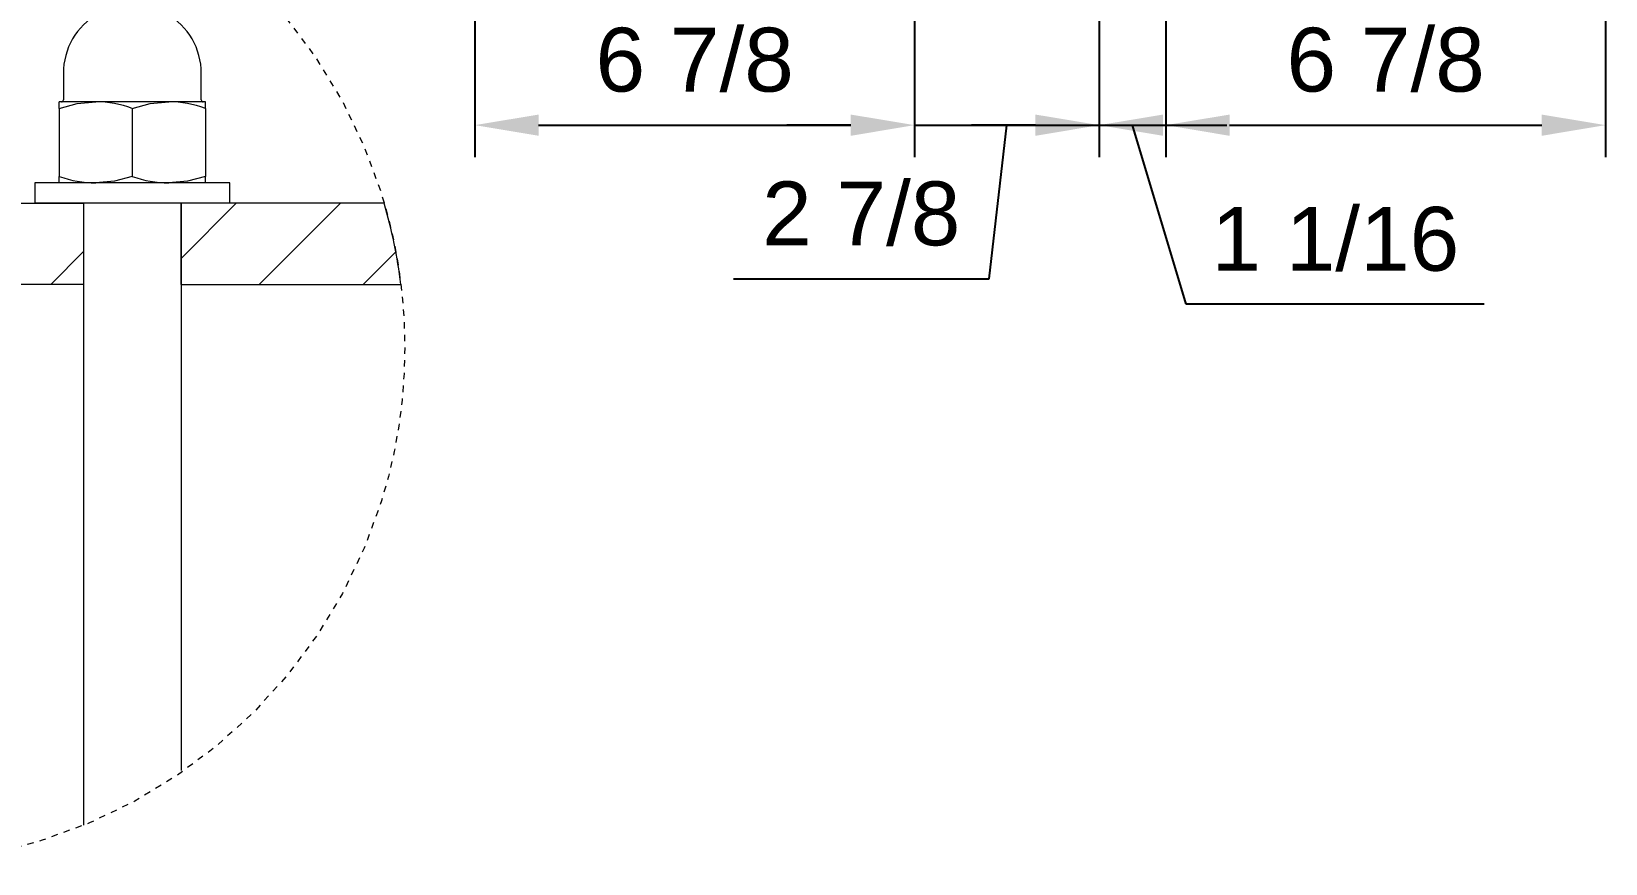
# Model space of a CAD drawing. Header units: inches. Extents: x -0.2 to 94.2, y 2.6 to 69.8.
# Drawn here: x 33.09 to 57.75, y 2.59 to 15.63 of the extents above; entities that cross this region are included whole.
import ezdxf

# ---------------------------------------------------------------- set-up
doc = ezdxf.new("R2010")
doc.units = ezdxf.units.IN
doc.header["$PDSIZE"] = -1
doc.linetypes.add('HIDDEN', pattern=[1.905, 1.27, -0.635])
for name, color, linetype, lineweight in [('ZANO_R', 7, 'Continuous', 0), ('ZANO_R_przerywana', 250, 'HIDDEN', 0), ('ZANO_W', 1, 'Continuous', 0)]:
    doc.layers.add(name, color=color, linetype=linetype, lineweight=lineweight)
doc.styles.get("Standard").update_dxf_attribs({"font": 'ARIALUNI.TTF'})
doc.dimstyles.new('amerykanie', dxfattribs={"dimtxt": 50, "dimasz": 50, "dimexe": 0.5, "dimexo": 0.5, "dimgap": 1, "dimtad": 1, "dimdec": 0, "dimzin": 0, "dimlunit": 5, "dimtxsty": 'Standard', "dimcen": 0.09, "dimclrd": 1, "dimclre": 1, "dimclrt": 1, "dimazin": 0, "dimtfac": 1, "dimtdec": 0, "dimtmove": 0, "dimatfit": 3, "dimfxl": 1, "dimtzin": 0, "dimarcsym": 1})

# ---------------------------------------------------------------- blocks, each defined once
blk = doc.blocks.new('*D367')
at = {"layer": 'Defpoints', "color": 0}
for p in [(40.034, 27.53), (46.924, 27.53), (46.924, 14.162)]:
    blk.add_point(p, dxfattribs=at)
at = {"layer": 'ZANO_W', "color": 1, "lineweight": -2}
for p, q in [((40.034, 27.03), (40.034, 13.662)), ((46.924, 27.03), (46.924, 13.662)), ((41.034, 14.162), (45.924, 14.162))]:
    blk.add_line(p, q, dxfattribs=at)
at = {"layer": 'ZANO_W', "color": 1}
for points in [[(41.034, 14.328), (41.034, 13.995), (40.034, 14.162)], [(45.924, 13.995), (45.924, 14.328), (46.924, 14.162)]]:
    blk.add_solid(points, dxfattribs=at)
at = {"layer": 'ZANO_W', "color": 1, "insert": (43.479, 15.181), "char_height": 1, "attachment_point": 5}
blk.add_mtext('6 7/8', dxfattribs=at)
blk = doc.blocks.new('*D368')
at = {"layer": 'Defpoints', "color": 0}
for p in [(46.924, 27.53), (49.818, 26.487), (49.818, 14.162)]:
    blk.add_point(p, dxfattribs=at)
at = {"layer": 'ZANO_W', "color": 1, "lineweight": -2}
for p, q in [((46.924, 27.03), (46.924, 13.662)), ((49.818, 25.987), (49.818, 13.662)), ((45.924, 14.162), (44.924, 14.162)), ((46.924, 14.162), (49.818, 14.162)), ((48.091, 11.753), (48.371, 14.162)), ((50.818, 14.162), (51.818, 14.162)), ((44.087, 11.753), (48.091, 11.753))]:
    blk.add_line(p, q, dxfattribs=at)
at = {"layer": 'ZANO_W', "color": 1}
for points in [[(45.924, 13.995), (45.924, 14.328), (46.924, 14.162)], [(50.818, 14.328), (50.818, 13.995), (49.818, 14.162)]]:
    blk.add_solid(points, dxfattribs=at)
at = {"layer": 'ZANO_W', "color": 1, "insert": (46.089, 12.772), "char_height": 1, "attachment_point": 5}
blk.add_mtext('2 7/8', dxfattribs=at)
blk = doc.blocks.new('*D369')
at = {"layer": 'Defpoints', "color": 0}
for p in [(50.861, 29.381), (49.818, 19.597), (50.861, 14.162)]:
    blk.add_point(p, dxfattribs=at)
at = {"layer": 'ZANO_W', "color": 1, "lineweight": -2}
for p, q in [((50.861, 28.881), (50.861, 13.662)), ((49.818, 19.097), (49.818, 13.662)), ((48.818, 14.162), (47.818, 14.162)), ((49.818, 14.162), (50.861, 14.162)), ((51.182, 11.355), (50.34, 14.162)), ((51.861, 14.162), (52.861, 14.162)), ((55.852, 11.355), (51.182, 11.355))]:
    blk.add_line(p, q, dxfattribs=at)
at = {"layer": 'ZANO_W', "color": 1}
for points in [[(48.818, 13.995), (48.818, 14.328), (49.818, 14.162)], [(51.861, 14.328), (51.861, 13.995), (50.861, 14.162)]]:
    blk.add_solid(points, dxfattribs=at)
at = {"layer": 'ZANO_W', "color": 1, "insert": (53.517, 12.374), "char_height": 1, "attachment_point": 5}
blk.add_mtext('1 1/16', dxfattribs=at)
blk = doc.blocks.new('*D370')
at = {"layer": 'Defpoints', "color": 0}
for p in [(50.861, 29.381), (57.751, 29.381), (57.751, 14.162)]:
    blk.add_point(p, dxfattribs=at)
at = {"layer": 'ZANO_W', "color": 1, "lineweight": -2}
for p, q in [((50.861, 28.881), (50.861, 13.662)), ((57.751, 28.881), (57.751, 13.662)), ((51.861, 14.162), (56.751, 14.162))]:
    blk.add_line(p, q, dxfattribs=at)
at = {"layer": 'ZANO_W', "color": 1}
for points in [[(51.861, 14.328), (51.861, 13.995), (50.861, 14.162)], [(56.751, 13.995), (56.751, 14.328), (57.751, 14.162)]]:
    blk.add_solid(points, dxfattribs=at)
at = {"layer": 'ZANO_W', "color": 1, "insert": (54.306, 15.181), "char_height": 1, "attachment_point": 5}
blk.add_mtext('6 7/8', dxfattribs=at)

msp = doc.modelspace()

# ---------------------------------------------------------------- linework, layer by layer
at = {"layer": 'ZANO_R'}
for p, q in [((33.58677, 14.97209), (33.58677, 14.55897)), ((35.74771, 14.55897), (35.74771, 14.97209)), ((33.52321, 14.425), (33.52321, 14.52719)), ((34.09522, 14.52719), (33.52321, 14.52719)), ((33.52321, 14.425), (33.80345, 14.49914)), ((33.52321, 14.425), (33.52321, 13.35822)), ((33.80345, 14.49914), (34.09522, 14.52719)), ((35.23925, 14.52719), (34.09522, 14.52719)), ((34.66724, 14.425), (34.94748, 14.49914)), ((34.66724, 14.425), (34.66724, 13.35822)), ((34.94748, 14.49914), (35.23925, 14.52719)), ((35.81127, 14.52719), (35.23925, 14.52719)), ((35.81127, 14.425), (35.81127, 14.52719)), ((35.81127, 14.425), (35.81127, 13.35822)), ((33.52321, 13.25604), (33.52321, 13.35822)), ((34.66724, 13.35822), (34.38699, 13.28408)), ((35.81127, 13.35822), (35.53102, 13.28408)), ((35.81127, 13.25604), (35.81127, 13.35822)), ((33.14186, 13.25604), (33.14186, 12.93825)), ((36.19261, 13.25604), (33.14186, 13.25604)), ((34.38699, 13.28408), (34.09522, 13.25604)), ((35.53102, 13.28408), (35.23925, 13.25604)), ((36.19261, 12.93825), (36.19261, 13.25604)), ((27.80304, 12.93825), (33.90455, 12.93825)), ((36.19261, 12.93825), (33.14186, 12.93825)), ((33.90455, 12.93825), (33.90455, 11.6671)), ((33.90455, 12.93825), (33.90455, 3.19603)), ((38.61316, 12.9411), (35.42993, 12.93825)), ((36.29434, 12.93902), (35.42993, 12.07461)), ((35.42993, 11.6671), (35.42993, 12.93825)), ((35.42993, 12.93825), (35.42993, 4.04942)), ((37.92655, 12.94049), (36.65317, 11.6671)), ((33.39167, 11.6671), (33.90455, 12.17998)), ((38.79567, 12.17886), (38.28392, 11.6671)), ((33.90455, 11.6671), (27.80304, 11.6671)), ((35.42993, 11.6671), (38.87536, 11.6671))]:
    msp.add_line(p, q, dxfattribs=at)
for centre, radius, start, end in [((34.66724, 14.97209), 1.08047, 359.999731, 180.000269), ((33.55498, 14.55897), 0.03179, 270.002935, 359.990235), ((35.7795, 14.55897), 0.03179, 180.009767, 269.983403), ((34.08059, 12.79312), 1.73413, 70.226957, 89.516766), ((35.22463, 12.79312), 1.73413, 70.226957, 89.516766), ((34.10986, 14.99021), 1.73423, 250.227931, 269.516264), ((35.2539, 14.99021), 1.73423, 250.227931, 269.516264), ((30.85022, 10.68018), 8.08548, 7.011071, 16.237961)]:
    msp.add_arc(centre, radius, start, end, dxfattribs=at)
at = {"layer": 'ZANO_R_przerywana', "ltscale": 0.05}
msp.add_circle((30.85022, 10.68018), 8.08548, dxfattribs=at)

# ---------------------------------------------------------------- dimensions: what is measured, and where the dimension line sits
at = {"layer": 'ZANO_W'}
for base, p1, p2, picture, middle in [((50.86115, 14.16182), (49.81786, 19.59726), (50.86115, 29.38079), '*D369', (51.68169, 12.37362)), ((57.75097, 14.16182), (50.86115, 29.38079), (57.75097, 29.38078), '*D370', (54.30606, 15.18092)), ((46.9241, 14.16182), (40.03433, 27.5304), (46.9241, 27.53038), '*D367', (43.47921, 15.18092))]:
    dim = msp.add_linear_dim(base=base, p1=p1, p2=p2, dimstyle='amerykanie', override={"dimtxt": 1, "dimasz": 1, "dimgap": 0.5, "dimdec": 4, "dimaunit": 1, "dimadec": 1, "dimtdec": 4, "dimtmove": 1, "dimfrac": 2}, dxfattribs=at)
    dim.commit()
    dim.dimension.update_dxf_attribs({"geometry": picture, "text_midpoint": middle})
dim = msp.add_linear_dim(base=(49.81784, 14.16182), p1=(46.9241, 27.53038), p2=(49.81784, 26.48709), dimstyle='amerykanie', override={"dimtxt": 1, "dimasz": 1, "dimgap": 0.5, "dimdec": 4, "dimaunit": 1, "dimadec": 1, "dimtdec": 4, "dimtmove": 1, "dimfrac": 2}, dxfattribs=at)
dim.commit()
dim.dimension.update_dxf_attribs({"geometry": '*D368', "text_midpoint": (47.5912, 11.75324), "dimtype": 160})

doc.saveas('drawing.dxf')
